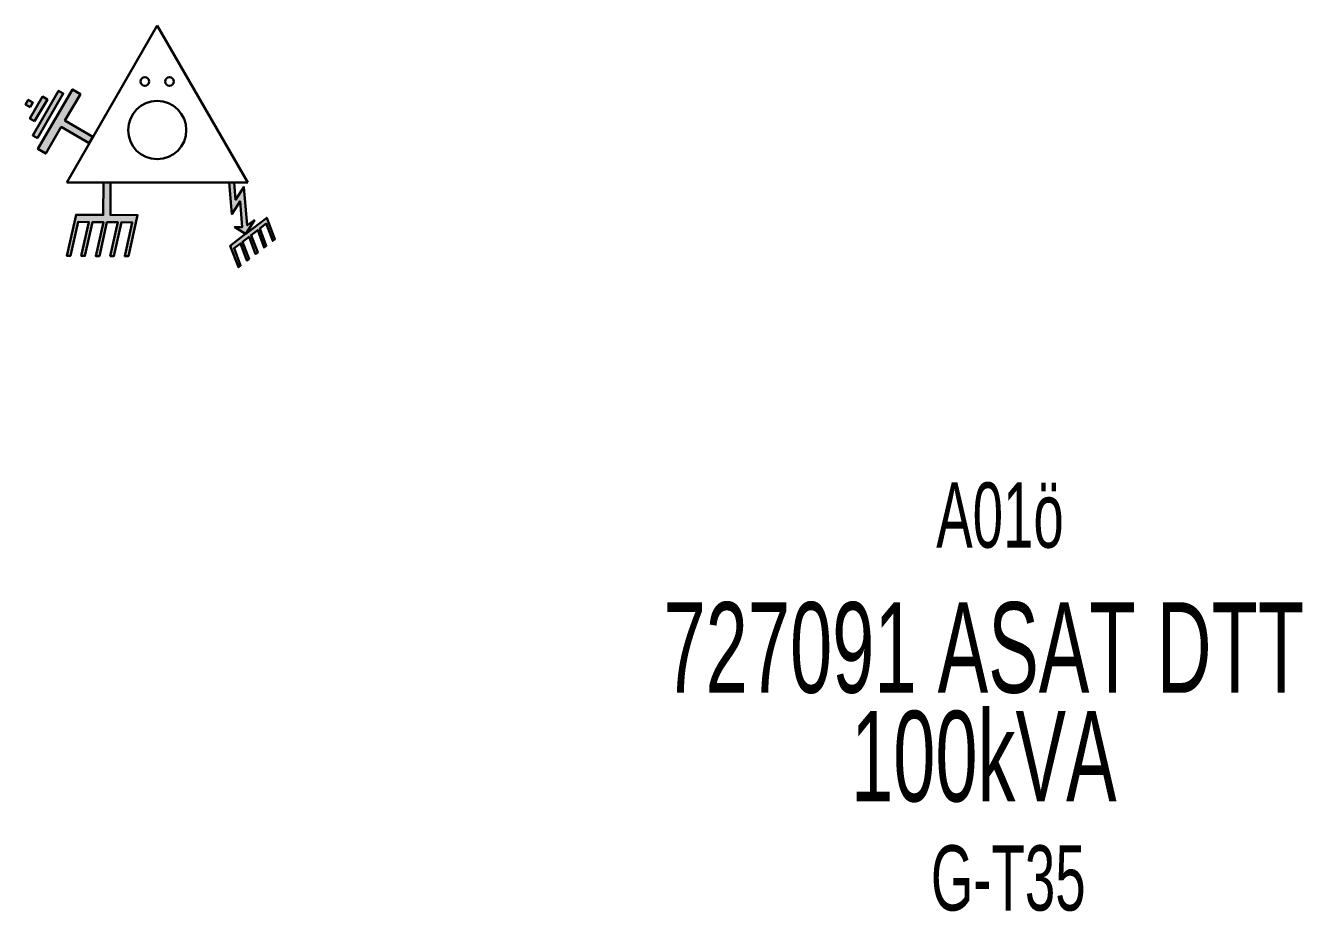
# Model space of a CAD drawing. Header units: millimetres. Extents: x 524161 to 529034, y 4027937 to 4030642.
# Drawn here: x 526891.46 to 526926.74, y 4030348.84 to 4030373.3 of the extents above; entities that cross this region are included whole.
import ezdxf
from ezdxf.enums import TextEntityAlignment as Align

# ---------------------------------------------------------------- set-up
doc = ezdxf.new("R2010")
doc.units = ezdxf.units.MM
doc.layers.add('TRAFO_MEVCUT', color=5, linetype='Continuous', lineweight=30)
doc.layers.add('TRAFO_TADILAT_BYSK', color=5, linetype='Continuous', lineweight=30)
doc.styles.get("Standard").update_dxf_attribs({"font": 'Arial'})

# ---------------------------------------------------------------- blocks, each defined once
blk = doc.blocks.new('MEV_DIREK_OZEL')
h = blk.add_hatch(color=32)
h.paths.add_polyline_path([(-2.121, 0.996), (-2.337, 1.122), (-3.293, -0.52), (-3.077, -0.646), (-2.649, 0.089), (-1.876, -0.362), (-1.776, -0.189), (-2.549, 0.261)])
h.paths.add_polyline_path([(-3.439, -0.145), (-3.309, -0.221), (-2.593, 1.011), (-2.722, 1.086)])
h.paths.add_polyline_path([(-3.516, 0.319), (-3.386, 0.243), (-3.034, 0.848), (-3.164, 0.924)])
h.paths.add_polyline_path([(-3.562, 0.837), (-3.637, 0.707), (-3.507, 0.632), (-3.432, 0.762)])
h.paths.add_polyline_path([(-1.492, -2.341), (-2.242, -2.335), (-2.497, -3.47), (-2.397, -3.471), (-2.187, -2.536), (-1.887, -2.538), (-2.097, -3.473), (-1.997, -3.474), (-1.787, -2.539), (-1.487, -2.541), (-1.697, -3.476), (-1.597, -3.477), (-1.387, -2.542), (-1.087, -2.544), (-1.297, -3.479), (-1.197, -3.48), (-0.987, -2.545), (-0.687, -2.547), (-0.897, -3.482), (-0.797, -3.482), (-0.542, -2.348), (-1.292, -2.342), (-1.286, -1.443), (-1.486, -1.443)])
at = {"layer": 'TRAFO_MEVCUT'}
for points in [[(2.397, -1.572), (2.166, -1.921), (2.124, -1.443), (1.987, -1.443), (2.059, -2.317), (2.291, -1.963), (2.352, -2.675), (2.144, -2.675), (2.438, -2.866), (2.446, -2.86), (2.687, -2.489), (2.49, -2.628)], [(2.397, -1.572), (2.166, -1.921), (2.124, -1.443), (1.987, -1.443), (2.059, -2.317), (2.291, -1.963), (2.352, -2.675), (2.144, -2.675), (2.439, -2.866), (2.02, -3.191), (2.242, -3.786), (2.302, -3.741), (2.125, -3.262), (2.303, -3.126), (2.481, -3.603), (2.539, -3.559), (2.361, -3.08), (2.539, -2.944), (2.718, -3.424), (2.777, -3.379), (2.596, -2.899), (2.776, -2.762), (2.954, -3.241), (3.014, -3.196), (2.836, -2.717), (3.014, -2.58), (3.191, -3.06), (3.252, -3.013), (3.029, -2.418), (2.446, -2.86), (2.687, -2.489), (2.49, -2.628)], [(3.014, -2.58), (3.191, -3.06), (3.252, -3.013), (3.029, -2.418), (2.446, -2.86), (2.687, -2.489), (2.49, -2.628), (2.397, -1.572), (2.166, -1.921), (2.124, -1.443), (1.987, -1.443), (2.059, -2.317), (2.291, -1.963), (2.352, -2.675), (2.144, -2.675), (2.439, -2.866), (2.02, -3.191), (2.242, -3.786), (2.302, -3.741), (2.125, -3.262), (2.303, -3.126), (2.481, -3.603), (2.539, -3.559), (2.361, -3.08), (2.539, -2.944), (2.718, -3.424), (2.777, -3.379), (2.596, -2.899), (2.776, -2.762), (2.954, -3.241), (3.014, -3.196), (2.836, -2.717)]]:
    blk.add_hatch(color=32, dxfattribs=at).paths.add_polyline_path(points)
at = {"layer": 'TRAFO_MEVCUT', "linetype": 'Continuous'}
for p, q in [((-2.5, -1.443), (0, 2.887)), ((2.5, -1.443), (0, 2.887)), ((-2.5, -1.443), (2.5, -1.443))]:
    blk.add_line(p, q, dxfattribs=at)
at = {"layer": 'TRAFO_MEVCUT', "color": 32, "flags": 128}
blk.add_lwpolyline([(1.987, -1.443), (2.124, -1.443), (2.166, -1.921), (2.397, -1.572), (2.49, -2.628), (2.687, -2.489), (2.446, -2.86), (3.029, -2.418), (3.252, -3.013), (3.191, -3.06), (3.014, -2.58), (2.836, -2.717), (3.014, -3.196), (2.954, -3.241), (2.776, -2.762), (2.596, -2.899), (2.777, -3.379), (2.718, -3.424), (2.539, -2.944), (2.361, -3.08), (2.539, -3.559), (2.481, -3.603), (2.303, -3.126), (2.125, -3.262), (2.302, -3.741), (2.242, -3.786), (2.02, -3.191), (2.439, -2.866), (2.144, -2.675), (2.352, -2.675), (2.291, -1.963), (2.059, -2.317), (1.987, -1.443)], dxfattribs=at)
at = {"layer": 'TRAFO_MEVCUT', "linetype": 'Continuous'}
for centre, radius in [((-0.341, 1.342), 0.12), ((0.341, 1.342), 0.12), ((0, 0), 0.804)]:
    blk.add_circle(centre, radius, dxfattribs=at)
at = {"layer": 'TRAFO_TADILAT_BYSK', "color": 32, "flags": 128}
for points in [[(-3.309, -0.221), (-2.593, 1.011), (-2.722, 1.086), (-3.439, -0.145), (-3.309, -0.221)], [(-1.776, -0.189), (-2.549, 0.261), (-2.121, 0.996), (-2.337, 1.122), (-3.293, -0.52), (-3.077, -0.646), (-2.649, 0.089), (-1.876, -0.362), (-1.776, -0.189)], [(-3.507, 0.632), (-3.432, 0.762), (-3.562, 0.837), (-3.637, 0.707), (-3.507, 0.632)], [(-3.386, 0.243), (-3.034, 0.848), (-3.164, 0.924), (-3.516, 0.319), (-3.386, 0.243)], [(-1.286, -1.443), (-1.486, -1.443), (-1.492, -2.341), (-2.242, -2.335), (-2.497, -3.47), (-2.397, -3.471), (-2.187, -2.536), (-1.887, -2.538), (-2.097, -3.473), (-1.997, -3.474), (-1.787, -2.539), (-1.487, -2.541), (-1.697, -3.476), (-1.597, -3.477), (-1.387, -2.542), (-1.087, -2.544), (-1.297, -3.479), (-1.197, -3.48), (-0.987, -2.545), (-0.687, -2.547), (-0.897, -3.482), (-0.797, -3.482), (-0.542, -2.348), (-1.292, -2.342), (-1.286, -1.443)]]:
    blk.add_lwpolyline(points, dxfattribs=at)

msp = doc.modelspace()

# ---------------------------------------------------------------- block references
at = {"layer": 'TRAFO_MEVCUT'}
msp.add_blockref('MEV_DIREK_OZEL', (526895.100023, 4030370.41207), dxfattribs=at)

# ---------------------------------------------------------------- texts
at = {"layer": 'TRAFO_MEVCUT', "width": 0.6}
for s, height, p in [('A01ö', 1.8, (526918.384569, 4030358.883937)), ('727091 ASAT DTT', 2.5, (526917.938214, 4030354.877961)), ('100kVA', 2.5, (526917.938214, 4030351.877961))]:
    msp.add_text(s, height=height, dxfattribs=at).set_placement(p, align=Align.CENTER)
msp.add_text('G-T35', height=1.8, dxfattribs=at).set_placement((526918.612849, 4030350.665862), align=Align.TOP_CENTER)

doc.saveas('drawing.dxf')
